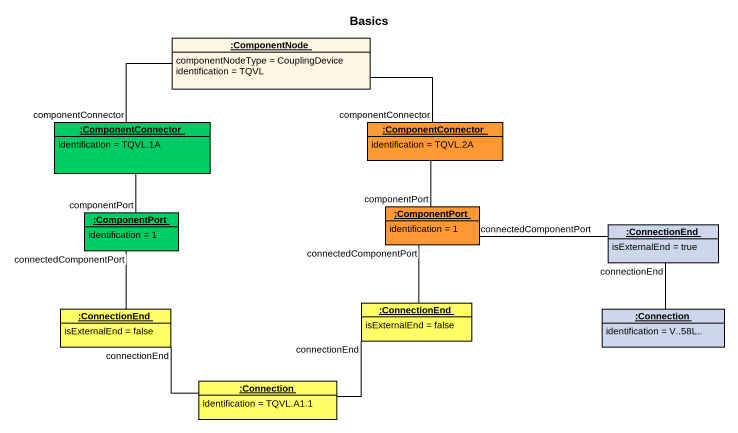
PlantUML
@startuml
title Basics
hide circle
hide empty members
object ":ComponentNode" as ComponentNode {
  componentNodeType = CouplingDevice
  identification = TQVL
}
object ":ComponentConnector" as ComponentConnector #00CC66 {
  identification = TQVL.1A
}
object ":ComponentConnector" as ComponentConnector_2 #FF9933 {
  identification = TQVL.2A
}
object ":ComponentPort" as ComponentPort #00CC66 {
  identification = 1
}
object ":ComponentPort" as ComponentPort_2 #FF9933 {
  identification = 1
}
object ":ConnectionEnd" as ConnectionEnd #CDD7EB {
  isExternalEnd = true
}
object ":ConnectionEnd" as ConnectionEnd_2 #FFFF66 {
  isExternalEnd = false
}
object ":ConnectionEnd" as ConnectionEnd_3 #FFFF66 {
  isExternalEnd = false
}
object ":Connection" as Connection #CDD7EB {
  identification = V..58L..
}
object ":Connection" as Connection_2 #FFFF66 {
  identification = TQVL.A1.1
}
ComponentNode -- ComponentConnector : componentConnector
ComponentNode -right- ComponentConnector_2 : componentConnector
ComponentConnector -- ComponentPort : componentPort
ComponentConnector_2 -- ComponentPort_2 : componentPort
ComponentPort -- ConnectionEnd_2 : connectedComponentPort
ComponentPort_2 -- ConnectionEnd_3 : connectedComponentPort
ConnectionEnd -left- ComponentPort_2 : connectedComponentPort
ConnectionEnd_2 -right- Connection_2 : connectionEnd
Connection -up- ConnectionEnd : connectionEnd
Connection_2 -right- ConnectionEnd_3 : connectionEnd
@enduml
